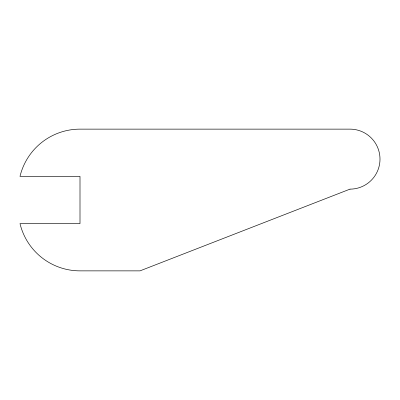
<?xml version="1.0" encoding="UTF-8"?>
<svg xmlns="http://www.w3.org/2000/svg" width="400" height="400" viewBox="0 0 400 400"><rect width="100%" height="100%" fill="white"/><g stroke="black" fill="none" stroke-linecap="round" stroke-linejoin="round"><path stroke-width="0.6" d="M350 189.135L140 270.865L80 270.865A61.72 61.72 0 0 1 20 223.62L80 223.62L80 176.38L20 176.38A61.72 61.72 0 0 1 80 129.135L350 129.135A30 30 0 0 1 380 159.135A30 30 0 0 1 350 189.135"/></g></svg>
